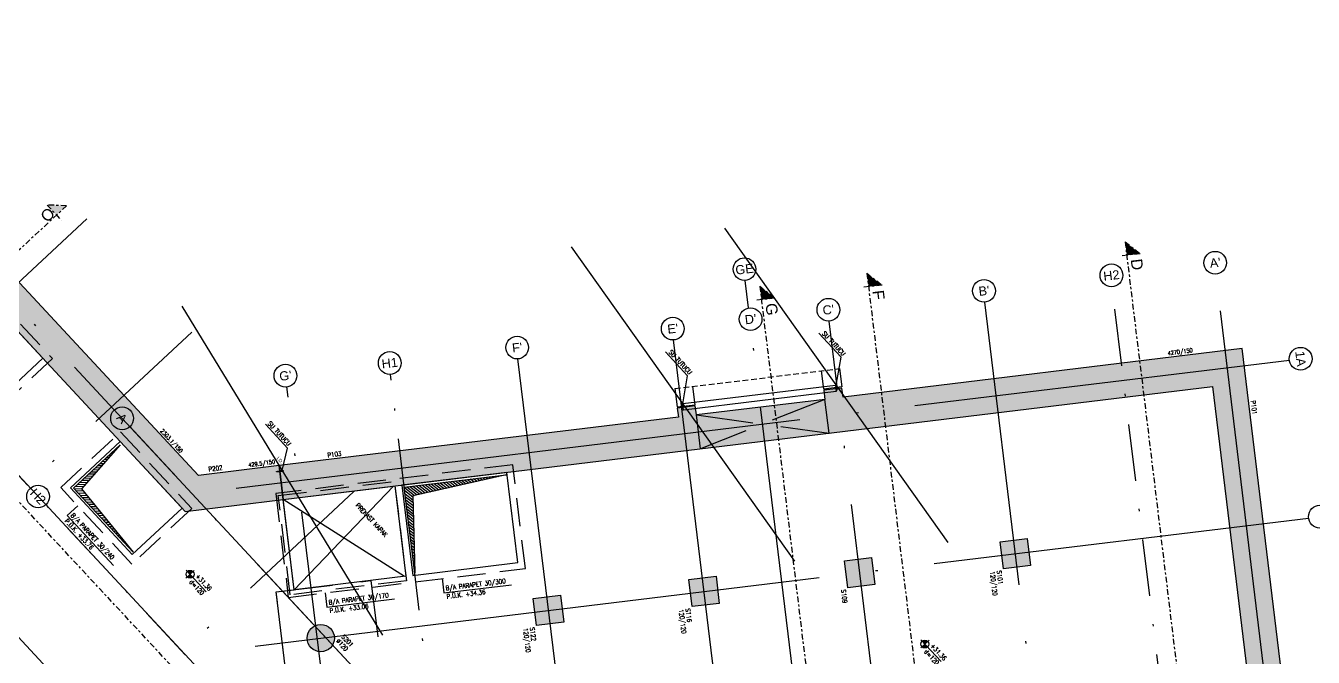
# Model space of a CAD drawing. Header units: millimetres. Extents: x 400392 to 401186, y 4543812 to 4544115.
# Drawn here: x 400423.6 to 400480.3, y 4544086.3 to 4544114.1 of the extents above; entities that cross this region are included whole.
import ezdxf
from ezdxf.enums import TextEntityAlignment as Align

# ---------------------------------------------------------------- set-up
doc = ezdxf.new("R2010")
doc.units = ezdxf.units.MM
for name, pattern in [('ACAD_ISO05W100', [33, 24, -3, 0, -3, 0, -3]), ('AKS', [3, 2.5, -0.25, 0, -0.25]), ('CENTER', [2, 1.25, -0.25, 0.25, -0.25]), ('CONTINU', [0]), ('DASHDOT2', [0.5, 0.25, -0.125, 0, -0.125]), ('HIDDEN', [0.375, 0.25, -0.125]), ('UUC-ST-KAL-I05-101-U-000$0$ACAD_ISO05W100', [33, 24, -3, 0, -3, 0, -3])]:
    doc.linetypes.add(name, pattern=pattern)
doc.layers.add('A-DETL', color=90, linetype='Continuous', lineweight=15)
for name, color, linetype in [('aks prota', 2, 'AKS'), ('boşluk prota', 2, 'Continuous'), ('boşluk taraması prota', 252, 'Continuous'), ('caks prota', 4, 'Continuous'), ('iderzi_PROTA', 3, 'Continuous'), ('kesit tarama prota', 252, 'Continuous'), ('kiris prota', 6, 'Continuous'), ('kiriş prota', 6, 'Continuous'), ('kolon prota', 1, 'Continuous'), ('kolon tarama prota', 252, 'Continuous'), ('lkolon prota', 4, 'Continuous'), ('lperde prota', 4, 'Continuous'), ('merdiven prota', 2, 'Continuous'), ('not prota', 2, 'Continuous'), ('not yazısı prota', 6, 'Continuous'), ('not çizgisi prota', 4, 'Continuous'), ('perde prota', 1, 'Continuous'), ('PRT-AL-TUNEL_EKSENI', 14, 'DASHDOT2'), ('skesit prota', 7, 'Continuous'), ('st-s_level (kot)', 6, 'Continuous'), ('st-s_levelmark (kot işareti)', 4, 'Continuous'), ('st_s_su tutucu', 2, 'Continuous'), ('st_s_ölçü', 4, 'Continuous'), ('taks prota', 7, 'Continuous'), ('temel prota', 6, 'Continuous'), ('tkesit prota', 7, 'Continuous'), ('tkolon prota', 6, 'Continuous'), ('tnot prota', 4, 'Continuous'), ('tperde prota', 6, 'Continuous'), ('UUC-ST-KAL-I05-101-U-000$0$st_s_su tutucu', 2, 'Continuous'), ('ölçü prota', 4, 'Continuous')]:
    doc.layers.add(name, color=color, linetype=linetype)
doc.styles.add('Arial', font='Arial.ttf')
doc.styles.add('OLCU', font='romanstw.shx')
doc.styles.add('TAKS', font='Arial Unicode.ttf')
doc.styles.add('text25_PROTA', font='Arial.ttf', dxfattribs={"height": 25})
doc.styles.add('tkolon', font='romanstw.shx')
doc.styles.add('TNOT', font='romanstw.shx', dxfattribs={"width": 0.8, "height": 250})
doc.styles.add('TSIMPLEX', font='romanstw.shx')
doc.dimstyles.new('1-50', dxfattribs={"dimtxt": 10, "dimasz": 4, "dimexe": 4, "dimexo": 8, "dimgap": 4, "dimtad": 1, "dimdec": 1, "dimrnd": 0.05, "dimzin": 9, "dimdsep": 46, "dimtxsty": 'OLCU', "dimblk1": 'OBLIQUE', "dimblk2": 'OBLIQUE', "dimsah": 1, "dimcen": 2, "dimdle": 4, "dimclrd": 4, "dimclre": 4, "dimclrt": 3, "dimadec": 1, "dimazin": 0, "dimtfac": 1, "dimtdec": 1, "dimtix": 1, "dimtmove": 2, "dimatfit": 3, "dimldrblk": 'OBLIQUE', "dimfxl": 1, "dimtvp": 1, "dimtolj": 1, "dimtzin": 1, "dimarcsym": 0})

# ---------------------------------------------------------------- blocks, each defined once
blk = doc.blocks.new('PLAN_KOT')
at = {"layer": 'st-s_levelmark (kot işareti)'}
h = blk.add_hatch(color=256, dxfattribs=at)
h.paths.add_polyline_path([(0, 17.5, 0.414214), (-17.5, 0), (0, 0)])
h.paths.add_polyline_path([(17.5, 0), (0, 0), (0, -17.5, 0.414214)])
for p, q in [((105, 0), (-25, 0)), ((0, 25), (0, -25))]:
    blk.add_line(p, q, dxfattribs=at)
blk.add_circle((0, 0), 17.5, dxfattribs=at)
at = {"layer": 'st-s_level (kot)', "color": 6, "style": 'OLCU', "width": 0.8}
for tag, p in [('KOT', (22.7, 9.8)), ('DÖŞEME_KALINLIĞI', (22.7, -27.6))]:
    blk.add_attdef(tag, p, '', height=20, dxfattribs=at)
blk = doc.blocks.new('D')
at = {"layer": 'st_s_su tutucu', "linetype": 'CONTINU', "ltscale": 0.2}
for p, q in [((-39988, 52508), (-39993, 52508)), ((-39993, 52508), (-39993, 52507)), ((-39993, 52507), (-39991, 52506)), ((-39991, 52499), (-39992, 52499)), ((-39992, 52499), (-39992, 52498)), ((-39992, 52498), (-39991, 52498)), ((-39991, 52489), (-39992, 52489)), ((-39992, 52489), (-39992, 52488)), ((-39992, 52488), (-39991, 52488)), ((-39991, 52479), (-39992, 52479)), ((-39992, 52479), (-39992, 52478)), ((-39992, 52478), (-39991, 52478)), ((-39991, 52506), (-39991, 52499)), ((-39991, 52498), (-39991, 52489)), ((-39991, 52488), (-39991, 52479)), ((-39991, 52469), (-39991, 52478)), ((-39990, 52506), (-39988, 52507)), ((-39990, 52499), (-39990, 52506)), ((-39989, 52499), (-39990, 52499)), ((-39990, 52489), (-39990, 52498)), ((-39990, 52498), (-39989, 52498)), ((-39989, 52489), (-39990, 52489)), ((-39990, 52479), (-39990, 52488)), ((-39990, 52488), (-39989, 52488)), ((-39989, 52479), (-39990, 52479)), ((-39990, 52478), (-39989, 52478)), ((-39990, 52478), (-39990, 52469)), ((-39989, 52498), (-39989, 52499)), ((-39989, 52488), (-39989, 52489)), ((-39989, 52478), (-39989, 52479)), ((-39988, 52507), (-39988, 52508)), ((-39993, 52449), (-39991, 52450)), ((-39993, 52448), (-39993, 52449)), ((-39988, 52448), (-39993, 52448)), ((-39992, 52468), (-39992, 52469)), ((-39992, 52469), (-39991, 52469)), ((-39991, 52468), (-39992, 52468)), ((-39992, 52458), (-39992, 52459)), ((-39992, 52459), (-39991, 52459)), ((-39991, 52458), (-39992, 52458)), ((-39991, 52459), (-39991, 52468)), ((-39991, 52450), (-39991, 52458)), ((-39990, 52469), (-39989, 52469)), ((-39989, 52468), (-39990, 52468)), ((-39990, 52468), (-39990, 52459)), ((-39990, 52459), (-39989, 52459)), ((-39989, 52458), (-39990, 52458)), ((-39990, 52458), (-39990, 52450)), ((-39990, 52450), (-39988, 52449)), ((-39989, 52469), (-39989, 52468)), ((-39989, 52459), (-39989, 52458)), ((-39988, 52449), (-39988, 52448))]:
    blk.add_line(p, q, dxfattribs=at)
blk = doc.blocks.new('_Oblique')
at = {"layer": 'st_s_ölçü', "lineweight": -2}
blk.add_line((-0.5, -0.5), (0.5, 0.5), dxfattribs=at)

msp = doc.modelspace()

# ---------------------------------------------------------------- hatches: boundary and pattern name
at = {"layer": 'boşluk taraması prota', "ltscale": 2}
h = msp.add_hatch(dxfattribs=at)
h.set_pattern_fill('ANSI31', color=256, scale=0.03, angle=-47.076006, style=0)
h.set_pattern_definition([(357.923994, (399646.28958, 4544327.870305), (0.003450452, 0.095187483), [])])
h.paths.add_polyline_path([(400427.74143, 4544095.66503), (400426.04757, 4544093.72628), (400428.31273, 4544090.94219), (400425.69254, 4544093.75949)])
h = msp.add_hatch(dxfattribs=at)
h.set_pattern_fill('ANSI31', color=256, scale=0.03, angle=-83.076006, style=0)
h.set_pattern_definition([(321.923994, (399947.30763, 4544741.32246), (0.058741273, 0.074980167), [])])
h.paths.add_polyline_path([(400444.73433, 4544094.3457), (400440.62628, 4544093.41933), (400440.70914, 4544090.02854), (400440.25098, 4544093.80126)])
at = {"layer": 'kesit tarama prota'}
h = msp.add_hatch(color=256, dxfattribs=at)
h.dxf.hatch_style = 1
h.paths.add_polyline_path([(400424.53333, 4544106.20631), (400425.38131, 4544106.17557), (400424.94195, 4544105.76696)])
h = msp.add_hatch(color=256, dxfattribs=at)
h.dxf.hatch_style = 1
h.paths.add_polyline_path([(400472.64488, 4544104.06707), (400471.97693, 4544104.59036), (400472.04926, 4544103.99474)])
h = msp.add_hatch(color=256, dxfattribs=at)
h.dxf.hatch_style = 1
h.paths.add_polyline_path([(400461.27706, 4544102.68658), (400460.60911, 4544103.20987), (400460.68144, 4544102.61425)])
h = msp.add_hatch(color=256, dxfattribs=at)
h.dxf.hatch_style = 1
h.paths.add_polyline_path([(400456.5654, 4544102.1144), (400455.89745, 4544102.6377), (400455.96978, 4544102.04207)])
at = {"layer": 'kolon tarama prota'}
h = msp.add_hatch(color=256, dxfattribs=at)
h.dxf.hatch_style = 1
h.paths.add_polyline_path([(400440.13229, 4544043.72683), (400395.59453, 4544091.61494), (400416.02452, 4544110.61561), (400431.18841, 4544094.31102), (400434.74297, 4544094.74268), (400434.9238, 4544093.25362), (400430.61052, 4544092.72982), (400415.74337, 4544108.71536), (400397.51015, 4544091.75777), (400439.82523, 4544046.25954)])
h = msp.add_hatch(color=256, dxfattribs=at)
h.dxf.hatch_style = 1
h.paths.add_polyline_path([(400477.13156, 4544099.89028), (400459.56065, 4544097.7565), (400459.51243, 4544098.15358), (400458.71826, 4544098.05714), (400458.76648, 4544097.66005), (400453.10805, 4544096.9729), (400453.05983, 4544097.36998), (400452.26567, 4544097.27354), (400452.31389, 4544096.87646), (400434.74297, 4544094.74268), (400434.9238, 4544093.25362), (400475.82333, 4544098.22039), (400483.38044, 4544035.9903), (400485.11839, 4544034.12161)])
h = msp.add_hatch(color=256, dxfattribs=at)
h.dxf.hatch_style = 1
h.paths.add_polyline_path([(400467.66935, 4544091.53867), (400467.81402, 4544090.34743), (400466.62277, 4544090.20276), (400466.47811, 4544091.39401)])
h = msp.add_hatch(color=256, dxfattribs=at)
h.dxf.hatch_style = 1
h.paths.add_polyline_path([(400460.81968, 4544090.70686), (400460.96434, 4544089.51561), (400459.77309, 4544089.37095), (400459.62843, 4544090.5622)])
h = msp.add_hatch(color=256, dxfattribs=at)
h.dxf.hatch_style = 1
h.paths.add_polyline_path([(400453.97, 4544089.87505), (400454.11466, 4544088.6838), (400452.92341, 4544088.53914), (400452.77875, 4544089.73039)])
h = msp.add_hatch(color=256, dxfattribs=at)
h.dxf.hatch_style = 1
h.paths.add_polyline_path([(400447.12032, 4544089.04324), (400447.26498, 4544087.85199), (400446.07373, 4544087.70732), (400445.92907, 4544088.89857)])
h = msp.add_hatch(color=256, dxfattribs=at)
h.dxf.hatch_style = 1
edge = h.paths.add_edge_path()
edge.add_arc((400436.57069, 4544087.1577), 0.6, 312.923994, 672.923994)

# ---------------------------------------------------------------- linework, layer by layer
at = {"layer": 'A-DETL', "color": 1, "lineweight": 5}
msp.add_lwpolyline([(400410.49797, 4544108.04135), (400518.40627, 4543992.01566)], dxfattribs=at)
at = {"layer": 'aks prota', "ltscale": 10}
for p, q in [((400524.75998, 4543992.59926), (400411.76442, 4544114.0949)), ((400524.75998, 4543992.59926), (400411.76442, 4544114.0949)), ((400517.51063, 4543985.85709), (400404.51506, 4544107.35273)), ((400517.51063, 4543985.85709), (400404.51506, 4544107.35273)), ((400399.99397, 4544081.16252), (400426.2707, 4544105.60088)), ((400399.99397, 4544081.16252), (400426.2707, 4544105.60088)), ((400455.40743, 4544101.67942), (400455.26049, 4544102.88942)), ((400455.40743, 4544101.67942), (400455.26049, 4544102.88942)), ((400455.40743, 4544101.67942), (400455.26049, 4544102.88942)), ((400490.07415, 4543987.09137), (400475.9776, 4544103.17131)), ((400490.07415, 4543987.09137), (400475.9776, 4544103.17131)), ((400478.19815, 4543999.86073), (400465.80236, 4544101.93564)), ((400478.19815, 4543999.86073), (400465.80236, 4544101.93564)), ((400478.19815, 4543999.86073), (400465.80236, 4544101.93564)), ((400470.20358, 4544008.45669), (400458.95268, 4544101.10383)), ((400470.20358, 4544008.45669), (400458.95268, 4544101.10383)), ((400404.62495, 4544076.18317), (400430.90169, 4544100.62153)), ((400404.62495, 4544076.18317), (400430.90169, 4544100.62153)), ((400466.2063, 4544012.75467), (400455.52784, 4544100.68792)), ((400466.2063, 4544012.75467), (400455.52784, 4544100.68792)), ((400466.2063, 4544012.75467), (400455.52784, 4544100.68792)), ((400462.20901, 4544017.05265), (400452.103, 4544100.27202)), ((400462.20901, 4544017.05265), (400452.103, 4544100.27202)), ((400432.84797, 4544093.75705), (400479.20739, 4544099.38685)), ((400432.84797, 4544093.75705), (400479.20739, 4544099.38685)), ((400432.84797, 4544093.75705), (400479.20739, 4544099.38685)), ((400454.21444, 4544025.64861), (400445.25332, 4544099.44021)), ((400454.21444, 4544025.64861), (400445.25332, 4544099.44021)), ((400454.21444, 4544025.64861), (400445.25332, 4544099.44021)), ((400442.38913, 4544038.00062), (400435.07808, 4544098.20454)), ((400442.38913, 4544038.00062), (400435.07808, 4544098.20454)), ((400442.38913, 4544038.00062), (400435.07808, 4544098.20454)), ((400512.21406, 4544006.08894), (400428.16662, 4544096.45884)), ((400411.43523, 4544068.86059), (400438.03409, 4544093.59854)), ((400411.43523, 4544068.86059), (400438.03409, 4544093.59854)), ((400433.69184, 4544086.8081), (400480.05125, 4544092.4379)), ((400433.69184, 4544086.8081), (400480.05125, 4544092.4379)), ((400433.69184, 4544086.8081), (400480.05125, 4544092.4379)), ((400504.96471, 4543999.34677), (400420.91727, 4544089.71666))]:
    msp.add_line(p, q, dxfattribs=at)
at = {"layer": 'boşluk prota', "ltscale": 0.05}
for points in [[(400427.74143, 4544095.66503), (400426.04757, 4544093.72628), (400428.31273, 4544090.94219), (400425.69254, 4544093.75949)], [(400444.73433, 4544094.3457), (400440.62628, 4544093.41933), (400440.70914, 4544090.02854), (400440.25098, 4544093.80126)]]:
    msp.add_lwpolyline(points, close=True, dxfattribs=at)
at = {"layer": 'caks prota', "ltscale": 0.05}
for centre in [(400475.94193, 4544103.67003), (400475.94193, 4544103.67003), (400475.94193, 4544103.67003), (400455.22482, 4544103.38815), (400455.22482, 4544103.38815), (400455.22482, 4544103.38815), (400471.37548, 4544103.11549), (400471.37548, 4544103.11549), (400471.37548, 4544103.11549), (400465.76669, 4544102.43437), (400465.76669, 4544102.43437), (400465.76669, 4544102.43437), (400455.49217, 4544101.18665), (400455.49217, 4544101.18665), (400455.49217, 4544101.18665), (400458.91701, 4544101.60256), (400458.91701, 4544101.60256), (400458.91701, 4544101.60256), (400452.06733, 4544100.77074), (400452.06733, 4544100.77074), (400452.06733, 4544100.77074), (400445.21765, 4544099.93893), (400445.21765, 4544099.93893), (400445.21765, 4544099.93893), (400479.70374, 4544099.44713), (400479.70374, 4544099.44713), (400479.70374, 4544099.44713), (400439.60886, 4544099.25781), (400439.60886, 4544099.25781), (400439.60886, 4544099.25781), (400435.0178, 4544098.7009), (400435.0178, 4544098.7009), (400435.0178, 4544098.7009), (400427.82611, 4544096.82497), (400424.12821, 4544093.38578), (400480.54761, 4544092.49818), (400480.54761, 4544092.49818), (400480.54761, 4544092.49818)]:
    msp.add_circle(centre, 0.5, dxfattribs=at)
at = {"layer": 'iderzi_PROTA', "linetype": 'ACAD_ISO05W100', "lineweight": 30, "ltscale": 2}
msp.add_lwpolyline([(400437.76295, 4544063.2417), (400441.30909, 4544066.53975), (400438.9255, 4544069.10265), (400438.43295, 4544068.64457), (400436.90768, 4544070.28458), (400436.44536, 4544074.09162), (400437.40136, 4544074.98073), (400436.1776, 4544076.29655), (400435.38738, 4544082.8037), (400436.34338, 4544083.69281), (400435.11962, 4544085.00863), (400434.61235, 4544089.18576), (400435.40699, 4544089.28229), (400434.74387, 4544094.74279)], dxfattribs=at)
at = {"layer": 'kiris prota', "linetype": 'HIDDEN', "ltscale": 5}
for points in [[(400420.80591, 4544103.7125), (400424.76794, 4544099.45242), (400421.39955, 4544096.31969), (400417.43752, 4544100.57977)], [(400427.76336, 4544096.23168), (400430.89608, 4544092.86329), (400428.25995, 4544090.41159), (400425.12723, 4544093.77998)], [(400434.5908, 4544093.51442), (400435.14521, 4544088.94906), (400445.57813, 4544090.21694), (400445.02372, 4544094.7823)]]:
    msp.add_lwpolyline(points, close=True, dxfattribs=at)
at = {"layer": 'kiris prota'}
for points in [[(400420.79054, 4544103.28851), (400424.34395, 4544099.46779), (400421.41492, 4544096.74368), (400417.86151, 4544100.5644)], [(400427.74799, 4544095.80769), (400430.4721, 4544092.87866), (400428.27532, 4544090.83558), (400425.55121, 4544093.76461)], [(400440.13638, 4544093.8866), (400440.61847, 4544089.9168), (400445.24424, 4544090.47854), (400444.76216, 4544094.44834)]]:
    msp.add_lwpolyline(points, close=True, dxfattribs=at)
at = {"layer": 'kiris prota', "linetype": 'HIDDEN', "ltscale": 5}
msp.add_lwpolyline([(400439.83852, 4544093.8505), (400440.34497, 4544089.68071), (400435.23256, 4544089.05963), (400434.702, 4544093.42797), (400439.75325, 4544094.04161)], dxfattribs=at)
at = {"layer": 'kiriş prota'}
msp.add_lwpolyline([(400439.83852, 4544093.8505), (400440.32086, 4544089.87925), (400435.40699, 4544089.28229), (400434.92465, 4544093.25354), (400439.77737, 4544093.84307)], dxfattribs=at)
at = {"layer": 'kolon prota', "color": 1}
for points in [[(400467.66935, 4544091.53867), (400467.81402, 4544090.34743), (400466.62277, 4544090.20276), (400466.47811, 4544091.39401)], [(400460.81968, 4544090.70686), (400460.96434, 4544089.51561), (400459.77309, 4544089.37095), (400459.62843, 4544090.5622)], [(400453.97, 4544089.87505), (400454.11466, 4544088.6838), (400452.92341, 4544088.53914), (400452.77875, 4544089.73039)], [(400447.12032, 4544089.04324), (400447.26498, 4544087.85199), (400446.07373, 4544087.70732), (400445.92907, 4544088.89857)]]:
    msp.add_lwpolyline(points, close=True, dxfattribs=at)
msp.add_circle((400436.57069, 4544087.1577), 0.6, dxfattribs=at)
at = {"layer": 'kolon tarama prota', "linetype": 'HIDDEN'}
msp.add_lwpolyline([(400452.16154, 4544098.13101), (400459.4083, 4544099.01105)], dxfattribs=at)
at = {"layer": 'kolon tarama prota'}
for points in [[(400459.4083, 4544099.01105), (400459.5064, 4544098.20322), (400458.71224, 4544098.10677), (400458.61413, 4544098.9146)], [(400452.16154, 4544098.13101), (400452.25964, 4544097.32318), (400453.0538, 4544097.41962), (400452.9557, 4544098.22745)]]:
    msp.add_lwpolyline(points, dxfattribs=at)
at = {"layer": 'merdiven prota', "linetype": 'HIDDEN', "ltscale": 10}
msp.add_lwpolyline([(400453.10805, 4544096.9729), (400458.9473, 4544096.17091), (400458.76646, 4544097.66005), (400453.28888, 4544095.48384), (400453.10805, 4544096.9729)], dxfattribs=at)
at = {"layer": 'not prota', "ltscale": 0.1}
for points in [[(400425.87463, 4544092.97635), (400425.41085, 4544092.54502), (400427.45393, 4544090.34824)], [(400441.91617, 4544089.77158), (400441.99253, 4544089.14285), (400444.97065, 4544089.50451)], [(400436.7658, 4544089.14517), (400436.84215, 4544088.51643), (400439.82027, 4544088.87809)]]:
    msp.add_lwpolyline(points, dxfattribs=at)
at = {"layer": 'perde prota'}
msp.add_lwpolyline([(400440.75164, 4544045.26344), (400397.51015, 4544091.75777), (400415.74337, 4544108.71536), (400430.61052, 4544092.72982), (400434.9238, 4544093.25362), (400434.74297, 4544094.74268), (400431.18841, 4544094.31102), (400416.02452, 4544110.61561), (400395.59453, 4544091.61494), (400441.05928, 4544042.7301)], dxfattribs=at)
msp.add_lwpolyline([(400452.31389, 4544096.87646), (400434.74297, 4544094.74268), (400434.9238, 4544093.25362), (400475.82333, 4544098.22039), (400483.38044, 4544035.9903), (400485.11839, 4544034.12161), (400477.13156, 4544099.89028), (400459.56065, 4544097.7565), (400459.51243, 4544098.15358), (400458.71826, 4544098.05714), (400458.76648, 4544097.66005), (400453.10805, 4544096.9729), (400453.05983, 4544097.36998), (400452.26567, 4544097.27354)], close=True, dxfattribs=at)
at = {"layer": 'PRT-AL-TUNEL_EKSENI', "ltscale": 10}
for p, q in [((400408.06651, 4544110.65571), (400521.06208, 4543989.16007)), ((400484.74443, 4543992.82201), (400471.41115, 4544102.61677)), ((400447.66816, 4544032.68733), (400439.64453, 4544098.75908))]:
    msp.add_line(p, q, dxfattribs=at)
at = {"layer": 'skesit prota', "linetype": 'CENTER', "ltscale": 0.2}
for p, q in [((400424.53333, 4544106.20631), (400425.14626, 4544105.54728)), ((400425.38131, 4544106.17557), (400424.53333, 4544106.20631)), ((400471.97693, 4544104.59036), (400472.64488, 4544104.06707)), ((400472.64488, 4544104.06707), (400471.75145, 4544103.95857)), ((400460.60911, 4544103.20987), (400461.27706, 4544102.68658)), ((400455.89745, 4544102.6377), (400456.5654, 4544102.1144)), ((400461.27706, 4544102.68658), (400460.38363, 4544102.57808)), ((400456.5654, 4544102.1144), (400455.67197, 4544102.00591))]:
    msp.add_line(p, q, dxfattribs=at)
for points in [[(400485.58366, 4544084.6312), (400436.7276, 4544078.6982), (400404.7188, 4544113.11486)], [(400425.38131, 4544106.17557), (400396.51118, 4544079.32525)], [(400471.97693, 4544104.59036), (400486.28628, 4543986.75803)], [(400460.60911, 4544103.20987), (400466.0874, 4544058.09809)], [(400455.89745, 4544102.6377), (400463.09763, 4544043.34683)], [(400455.89745, 4544102.6377), (400463.09763, 4544043.34683)]]:
    msp.add_lwpolyline(points, dxfattribs=at)
at = {"layer": 'temel prota', "linetype": 'HIDDEN', "ltscale": 10}
msp.add_lwpolyline([(400435.11961, 4544085.00864), (400434.61235, 4544089.18576), (400438.78125, 4544089.69221), (400439.30645, 4544085.36756), (400435.24456, 4544084.87429)], close=True, dxfattribs=at)
at = {"layer": 'UUC-ST-KAL-I05-101-U-000$0$st_s_su tutucu', "linetype": 'UUC-ST-KAL-I05-101-U-000$0$ACAD_ISO05W100'}
for points in [[(400459.23087, 4544098.27565), (400452.50984, 4544097.45931)], [(400452.54191, 4544097.2013), (400459.26149, 4544098.01746)]]:
    msp.add_lwpolyline(points, dxfattribs=at)
at = {"layer": 'UUC-ST-KAL-I05-101-U-000$0$st_s_su tutucu', "linetype": 'UUC-ST-KAL-I05-101-U-000$0$ACAD_ISO05W100', "ltscale": 0.05}
for points in [[(400459.23907, 4544098.16485, 0.57735027), (400459.23666, 4544098.16305), (400459.24078, 4544098.12828, 0.57735027), (400459.24354, 4544098.1271), (400459.26251, 4544098.14127, -0.57735027), (400459.26527, 4544098.14009), (400459.27067, 4544098.09457), (400459.27648, 4544098.09526), (400459.27697, 4544098.09117), (400459.27116, 4544098.09048), (400459.27501, 4544098.058), (400459.28082, 4544098.05869), (400459.28131, 4544098.0546), (400459.2755, 4544098.05391), (400459.27793, 4544098.03337), (400459.29186, 4544098.02629), (400459.29247, 4544098.02113), (400459.26149, 4544098.01746), (400459.26088, 4544098.02262), (400459.27277, 4544098.03276), (400459.27033, 4544098.0533), (400459.26452, 4544098.05261), (400459.26404, 4544098.0567), (400459.26985, 4544098.05739), (400459.26599, 4544098.08987), (400459.26018, 4544098.08918), (400459.2597, 4544098.09327), (400459.26551, 4544098.09396), (400459.26105, 4544098.13153, 0.57735027), (400459.25829, 4544098.13271), (400459.24012, 4544098.11913, -0.57735027), (400459.23736, 4544098.12032), (400459.23147, 4544098.16999, -0.57735027), (400459.23388, 4544098.17179), (400459.25472, 4544098.16284, 0.57735027), (400459.25713, 4544098.16464), (400459.25267, 4544098.20221), (400459.24686, 4544098.20152), (400459.24637, 4544098.20561), (400459.25218, 4544098.2063), (400459.24833, 4544098.23878), (400459.24252, 4544098.23809), (400459.24204, 4544098.24218), (400459.24785, 4544098.24287), (400459.24541, 4544098.26341), (400459.23148, 4544098.27048), (400459.23087, 4544098.27565), (400459.26185, 4544098.27932), (400459.26246, 4544098.27416), (400459.25057, 4544098.26402), (400459.25301, 4544098.24348), (400459.25882, 4544098.24417), (400459.25931, 4544098.24008), (400459.2535, 4544098.23939), (400459.25735, 4544098.20691), (400459.26316, 4544098.2076), (400459.26364, 4544098.20351), (400459.25783, 4544098.20282), (400459.26323, 4544098.1573, -0.57735027), (400459.26083, 4544098.1555)], [(400452.5284, 4544097.34977, -0.57735027), (400452.53117, 4544097.3486), (400452.53549, 4544097.31386, -0.57735027), (400452.53309, 4544097.31205), (400452.51128, 4544097.32127, 0.57735027), (400452.50888, 4544097.31946), (400452.51454, 4544097.27397), (400452.50873, 4544097.27325), (400452.50924, 4544097.26916), (400452.51504, 4544097.26989), (400452.51908, 4544097.23742), (400452.51327, 4544097.2367), (400452.51378, 4544097.23262), (400452.51959, 4544097.23334), (400452.52214, 4544097.21281), (400452.5103, 4544097.20261), (400452.51095, 4544097.19745), (400452.54191, 4544097.2013), (400452.54127, 4544097.20646), (400452.5273, 4544097.21345), (400452.52475, 4544097.23398), (400452.53055, 4544097.2347), (400452.53005, 4544097.23879), (400452.52424, 4544097.23807), (400452.5202, 4544097.27053), (400452.52601, 4544097.27125), (400452.5255, 4544097.27534), (400452.5197, 4544097.27461), (400452.51503, 4544097.31215, -0.57735027), (400452.51743, 4544097.31396), (400452.53832, 4544097.30513, 0.57735027), (400452.54071, 4544097.30694), (400452.53454, 4544097.35658, 0.57735027), (400452.53178, 4544097.35775), (400452.51368, 4544097.34408, -0.57735027), (400452.51092, 4544097.34525), (400452.50625, 4544097.38279), (400452.51206, 4544097.38351), (400452.51155, 4544097.38759), (400452.50575, 4544097.38687), (400452.50171, 4544097.41933), (400452.50752, 4544097.42006), (400452.50701, 4544097.42414), (400452.5012, 4544097.42342), (400452.49865, 4544097.44395), (400452.51049, 4544097.45415), (400452.50984, 4544097.45931), (400452.47888, 4544097.45546), (400452.47952, 4544097.4503), (400452.49349, 4544097.44331), (400452.49604, 4544097.42278), (400452.49024, 4544097.42206), (400452.49074, 4544097.41797), (400452.49655, 4544097.41869), (400452.50059, 4544097.38623), (400452.49478, 4544097.38551), (400452.49529, 4544097.38142), (400452.50109, 4544097.38214), (400452.50675, 4544097.33666, 0.57735027), (400452.50951, 4544097.33549)]]:
    msp.add_lwpolyline(points, format="xyb", close=True, dxfattribs=at)
at = {"layer": 'ölçü prota'}
for points in [[(400435.40699, 4544089.28229), (400439.77737, 4544093.84307)], [(400440.2598, 4544089.87183), (400434.92465, 4544093.25354)]]:
    msp.add_lwpolyline(points, dxfattribs=at)

# ---------------------------------------------------------------- block references
at = {"layer": 'st-s_level (kot)', "linetype": 'CONTINU', "ltscale": 0.1, "xscale": 0.009999999999936504, "yscale": 0.009999999999936504, "zscale": 0.009999999999936504, "rotation": 312.9239939591532}
for p in [(400430.82089, 4544089.962), (400463.16267, 4544086.89642)]:
    msp.add_blockref('PLAN_KOT', p, dxfattribs=at).add_auto_attribs({'KOT': '+31.36', 'DÖŞEME_KALINLIĞI': 'd=120'})
at = {"layer": 'st_s_ölçü', "xscale": 0.004999999999968251, "yscale": 0.004999999999968251, "zscale": 0.004999999999968251, "rotation": 276.9239943721456}
msp.add_blockref('D', (400198.40042, 4543864.3697), dxfattribs=at)

# ---------------------------------------------------------------- texts
at = {"layer": 'iderzi_PROTA', "linetype": 'ACAD_ISO05W100', "style": 'text25_PROTA'}
msp.add_text('İ.D.', height=0.15, rotation=312.923994, dxfattribs=at).set_placement((400434.61082, 4544095.05085))
at = {"layer": 'lkolon prota', "style": 'tkolon', "width": 0.8}
for s, rotation, p in [('120/120', 276.923994, (400466.03219, 4544090.08024)), ('120/120', 276.923994, (400452.33283, 4544088.41661)), ('120/120', 276.923994, (400445.48316, 4544087.5848)), ('%%C120', 312.923994, (400437.2344, 4544087.01378))]:
    msp.add_text(s, height=0.2, rotation=rotation, dxfattribs=at).set_placement(p)
at = {"layer": 'lperde prota', "style": 'tkolon', "width": 0.8}
for s, rotation, p in [('4270/150', 7.393285, (400473.84762, 4544099.68287)), ('2303.1/150', 312.563509, (400429.56188, 4544096.31709)), ('429.5/150', 7.393285, (400433.38814, 4544094.76954))]:
    msp.add_text(s, height=0.18, rotation=rotation, dxfattribs=at).set_placement(p, align=Align.MIDDLE_LEFT)
at = {"layer": 'not yazısı prota', "ltscale": 0.05, "style": 'TSIMPLEX', "width": 0.8}
for p in [(400458.62244, 4544100.53854), (400451.87043, 4544099.71853), (400434.21874, 4544096.58015)]:
    msp.add_text('SU TUTUCU', height=0.2, rotation=312.923994, dxfattribs=at).set_placement(p)
at = {"layer": 'taks prota', "style": 'TAKS'}
for s, rotation, p in [('GE', 6.429161, (400455.22482, 4544103.38815)), ('GE', 6.429161, (400455.22482, 4544103.38815)), ('GE', 6.429161, (400455.22482, 4544103.38815)), ('H2', 6.429161, (400471.37548, 4544103.11549)), ('H2', 6.429161, (400471.37548, 4544103.11549)), ('H2', 6.429161, (400471.37548, 4544103.11549)), ("A'", 6.429161, (400475.94193, 4544103.67003)), ("A'", 6.429161, (400475.94193, 4544103.67003)), ("A'", 6.429161, (400475.94193, 4544103.67003)), ("B'", 6.429161, (400465.76669, 4544102.43437)), ("B'", 6.429161, (400465.76669, 4544102.43437)), ("B'", 6.429161, (400465.76669, 4544102.43437)), ("C'", 6.429161, (400458.91701, 4544101.60256)), ("C'", 6.429161, (400458.91701, 4544101.60256)), ("C'", 6.429161, (400458.91701, 4544101.60256)), ("D'", 6.429161, (400455.49217, 4544101.18665)), ("D'", 6.429161, (400455.49217, 4544101.18665)), ("D'", 6.429161, (400455.49217, 4544101.18665)), ("E'", 6.429161, (400452.06733, 4544100.77074)), ("E'", 6.429161, (400452.06733, 4544100.77074)), ("E'", 6.429161, (400452.06733, 4544100.77074)), ("F'", 6.429161, (400445.21765, 4544099.93893)), ("F'", 6.429161, (400445.21765, 4544099.93893)), ("F'", 6.429161, (400445.21765, 4544099.93893)), ('H1', 6.429161, (400439.60886, 4544099.25781)), ('H1', 6.429161, (400439.60886, 4544099.25781)), ('H1', 6.429161, (400439.60886, 4544099.25781)), ('1A', 276.429161, (400479.70374, 4544099.44713)), ('1A', 276.429161, (400479.70374, 4544099.44713)), ('1A', 276.429161, (400479.70374, 4544099.44713)), ("G'", 6.429161, (400435.0178, 4544098.7009)), ("G'", 6.429161, (400435.0178, 4544098.7009)), ("G'", 6.429161, (400435.0178, 4544098.7009)), ('A', 312.923994, (400427.82611, 4544096.82497)), ('H2', 312.923994, (400424.12821, 4544093.38578))]:
    msp.add_text(s, height=0.4, rotation=rotation, dxfattribs=at).set_placement(p, align=Align.MIDDLE_CENTER)
at = {"layer": 'tkesit prota', "style": 'Arial'}
for s, rotation, p in [('O', 42.923994, (400424.52158, 4544105.41102)), ('D', 276.923994, (400472.22228, 4544103.81428)), ('F', 276.923994, (400460.85446, 4544102.43379)), ('G', 276.923994, (400456.1428, 4544101.86161))]:
    msp.add_text(s, height=0.5, rotation=rotation, dxfattribs=at).set_placement(p)
at = {"layer": 'tkolon prota', "style": 'tkolon', "width": 0.8}
for s, rotation, p in [('S101', 276.923994, (400466.33, 4544090.11641)), ('S109', 276.923994, (400459.48032, 4544089.28459)), ('S116', 276.923994, (400452.63065, 4544088.45278)), ('S122', 276.923994, (400445.78097, 4544087.62097)), ('S201', 312.923994, (400437.47017, 4544087.19655))]:
    msp.add_text(s, height=0.2, rotation=rotation, dxfattribs=at).set_placement(p)
at = {"layer": 'tnot prota', "style": 'TNOT', "width": 0.8}
for s, rotation, p in [('B/A PARAPET 30/240', 312.923994, (400425.62541, 4544092.608)), ('PREKAST KAPAK', 312.923994, (400438.16186, 4544093.05225)), ('P.Ü.K. +33.76', 312.923994, (400425.35342, 4544092.35504)), ('B/A PARAPET 30/300', 6.923992, (400442.06769, 4544089.35344)), ('P.Ü.K. +34.36', 6.923992, (400442.11246, 4544088.98473)), ('B/A PARAPET 30/170', 6.923992, (400436.91731, 4544088.72703)), ('P.Ü.K. +33.06', 6.923992, (400436.96209, 4544088.35831))]:
    msp.add_text(s, height=0.2, rotation=rotation, dxfattribs=at).set_placement(p, align=Align.MIDDLE_LEFT)
at = {"layer": 'tperde prota', "style": 'tkolon', "width": 0.8}
for s, rotation, p in [('P101', 277.393285, (400477.60981, 4544097.61102)), ('P103', 7.393285, (400436.867, 4544095.20209)), ('P202', 7.393285, (400431.63326, 4544094.58335))]:
    msp.add_text(s, height=0.2, rotation=rotation, dxfattribs=at).set_placement(p, align=Align.MIDDLE_LEFT)

# ---------------------------------------------------------------- leaders
at = {"layer": 'not çizgisi prota'}
for points in [[(400459.26303, 4544098.2768), (400459.47234, 4544099.51534), (400458.49276, 4544100.56861)], [(400452.51102, 4544097.45679), (400452.72033, 4544098.69533), (400451.74075, 4544099.7486)], [(400434.87499, 4544094.52278), (400435.1152, 4544095.51569), (400434.13563, 4544096.56896)]]:
    msp.add_leader(points, dimstyle='1-50', override={"dimasz": 12, "dimgap": 4, "dimtad": 0}, dxfattribs=at)

doc.saveas('drawing.dxf')
